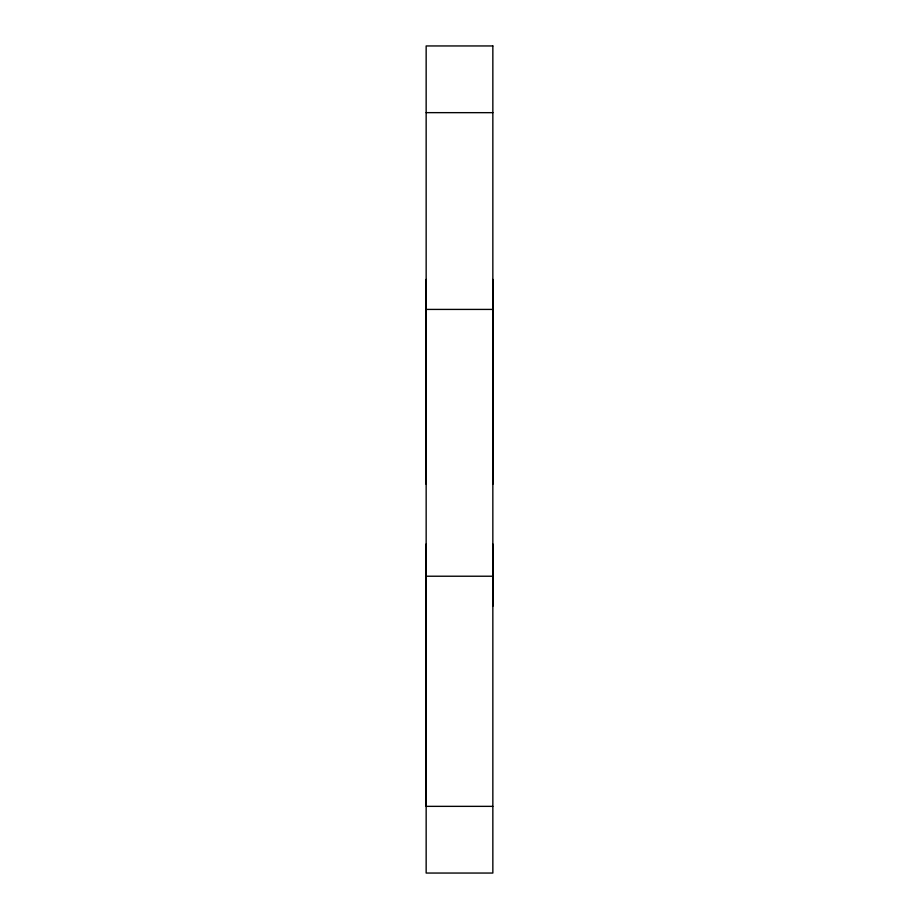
<?xml version="1.0" encoding="UTF-8"?>
<svg xmlns="http://www.w3.org/2000/svg" width="919" height="919" viewBox="0 0 919 919"><rect width="100%" height="100%" fill="white"/><g stroke="black" fill="none" stroke-linecap="round" stroke-linejoin="round"><path stroke-width="1.38" d="M426.152 543.991L426.152 806.354L492.848 806.354M426.152 279.445L426.152 483.945L426.152 481.062M492.848 606.241L492.848 543.991M492.848 279.445L492.848 483.945L492.848 481.062M426.152 112.646L492.883 112.669M426.152 309.416L492.848 309.416M426.152 576.224L492.848 576.224M492.848 45.95L426.152 45.95L426.152 873.05L492.848 873.05L492.848 45.95"/></g></svg>
